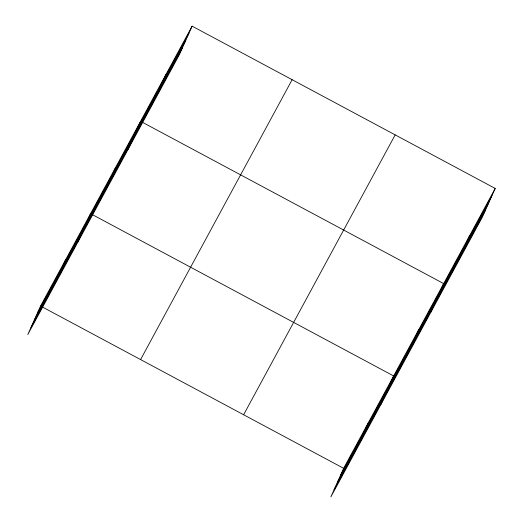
<?xml version="1.0" encoding="UTF-8"?>
<svg xmlns="http://www.w3.org/2000/svg" width="523" height="523" viewBox="0 0 523 523"><rect width="100%" height="100%" fill="white"/><g stroke="black" fill="none" stroke-linecap="round" stroke-linejoin="round"><path stroke-width="0.78" d="M192.118 26.15L40.565 306.02L27.804 334.557L179.356 54.686L192.118 26.15L495.196 188.443L482.435 216.98L330.882 496.85L343.644 468.314L495.196 188.443M62.374 266.998L65.571 259.846M77.816 242.201L90.577 213.665L393.656 375.959L380.894 404.495M112.386 174.643L115.583 167.484M127.828 149.84L140.589 121.31M163.156 80.882L166.353 73.73M365.453 429.291L368.65 422.139M415.465 336.936L418.662 329.778M430.906 312.133L443.667 283.603L142.733 122.454M466.235 243.175L469.432 236.023M37.368 313.179L188.921 33.302M34.211 320.233L185.763 40.363M30.962 327.503L182.514 47.626M140.582 359.582L292.135 79.705M243.626 414.759L395.179 134.888M340.447 475.472L491.999 195.595M337.289 482.526L488.842 202.656M334.034 489.796L485.586 209.919M40.565 306.02L343.644 468.314"/></g></svg>
